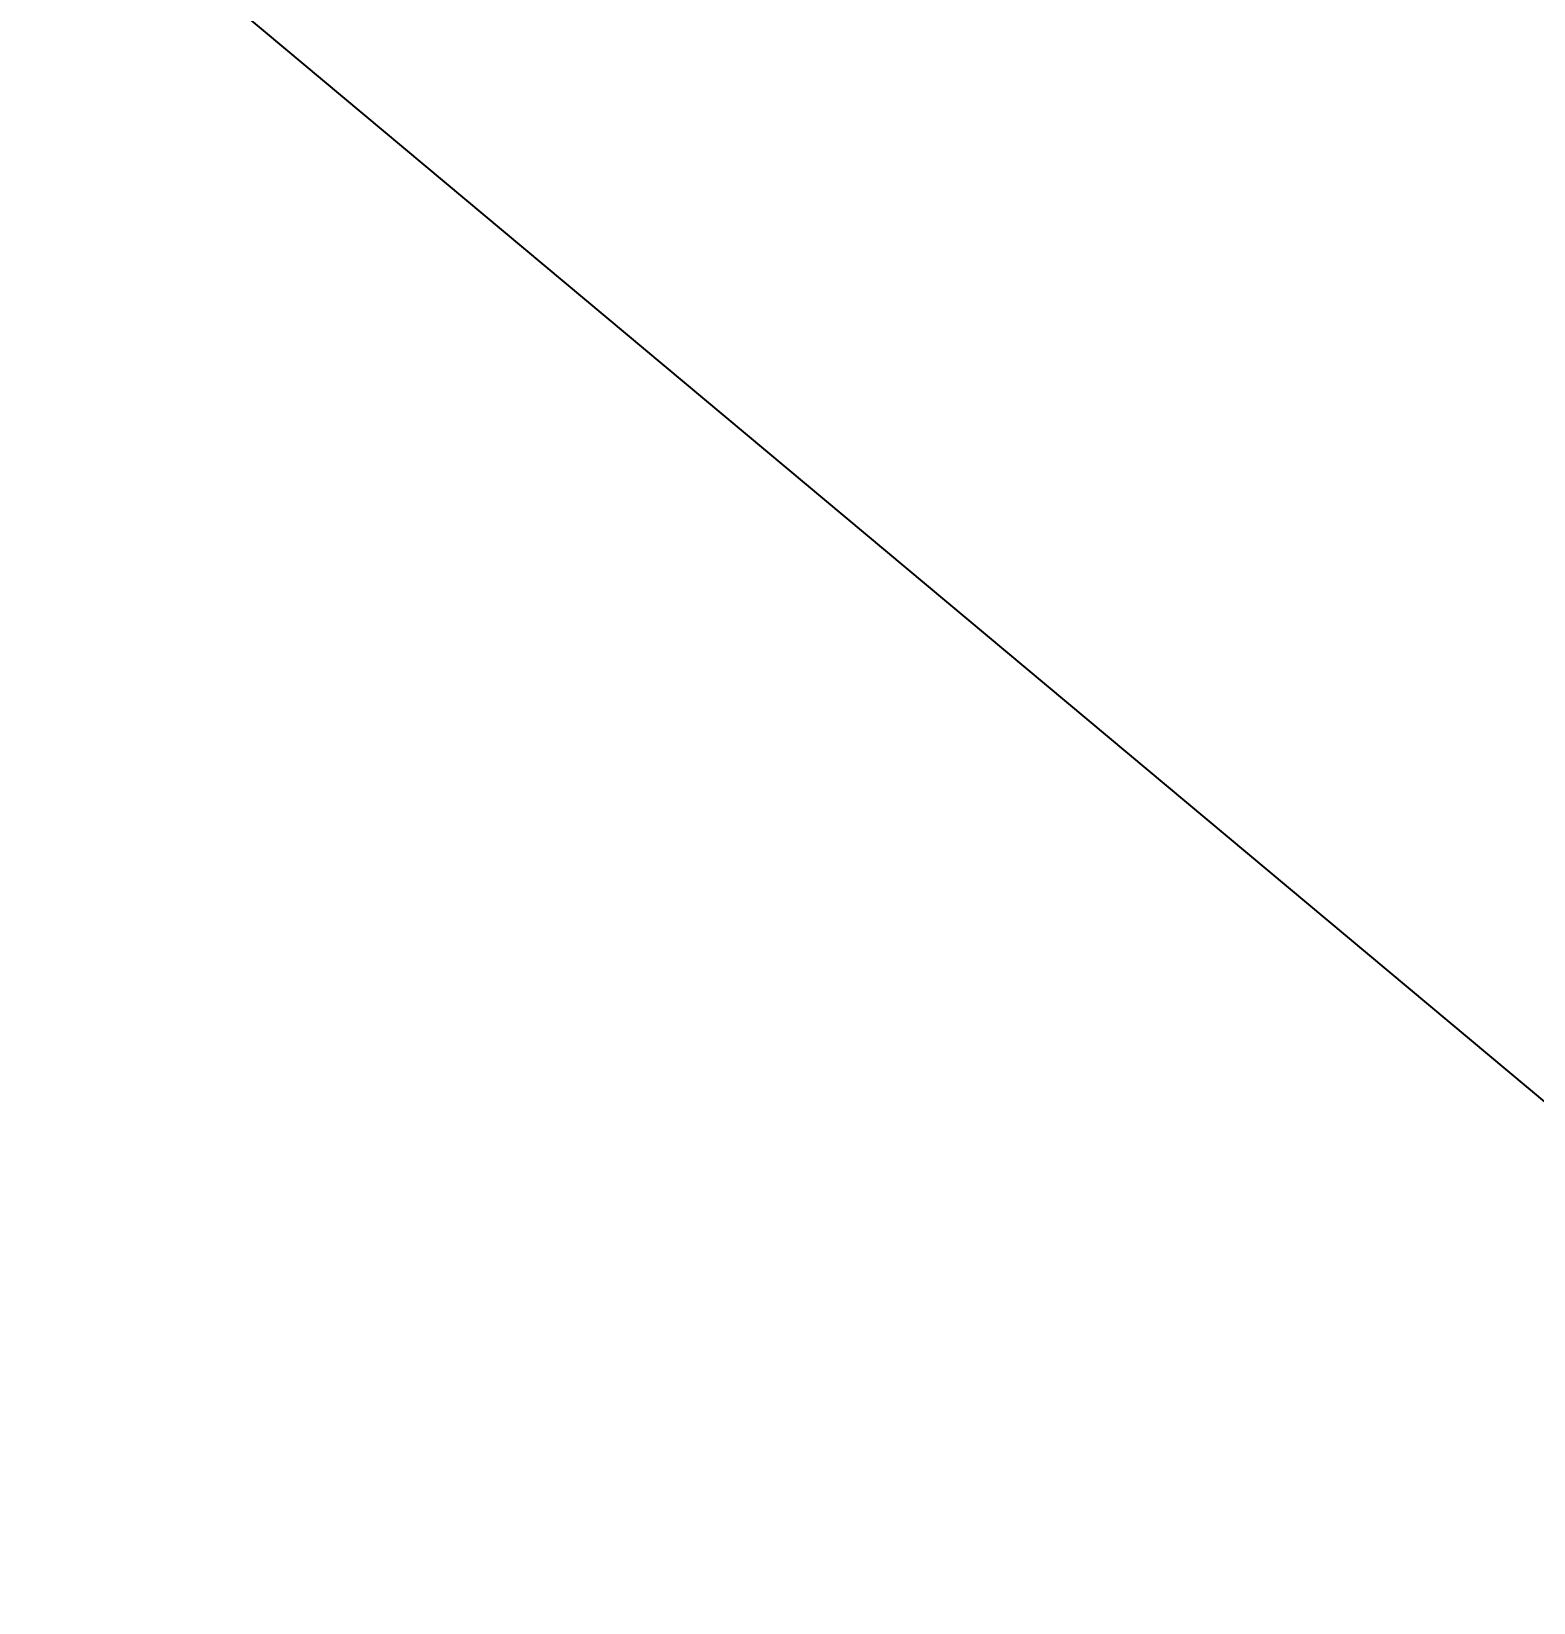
# Model space of a CAD drawing. Extents: x 383425 to 391668, y 6055101 to 6059545.
# Drawn here: x 387767.153 to 387769.041, y 6058123.585 to 6058125.561 of the extents above; entities that cross this region are included whole.
import ezdxf

# ---------------------------------------------------------------- set-up
doc = ezdxf.new("R2010")
doc.units = 0
doc.header["$LTSCALE"] = 5
doc.header["$PDMODE"] = 35
doc.header["$PDSIZE"] = 20
doc.layers.get('Defpoints').update_dxf_attribs({"color": 9})
doc.layers.add('F-AR-T', color=190, linetype='Continuous', lineweight=9)
doc.layers.add('P-PROPOSED', color=10, linetype='Continuous')
doc.layers.add('P-TXT', color=4, linetype='Continuous')
doc.styles.add('80CG', font='ARIALN.TTF', dxfattribs={"height": 10})
doc.dimstyles.new('Compass 5 000', dxfattribs={"dimscale": 5, "dimtxt": 9, "dimasz": 2, "dimexe": 0.2, "dimexo": 0.0625, "dimgap": 0.5, "dimtad": 0, "dimtih": 1, "dimtoh": 1, "dimzin": 0, "dimdsep": 46, "dimtxsty": '80CG', "dimcen": 0.1, "dimse1": 1, "dimse2": 1, "dimclrd": 256, "dimclrt": 256, "dimaunit": 1, "dimadec": 4, "dimazin": 0, "dimtfac": 0.06, "dimtofl": 0, "dimtmove": 0, "dimatfit": 1, "dimfxl": 0.2, "dimtolj": 1, "dimtzin": 0, "dimlwd": -1, "dimarcsym": 0})

# ---------------------------------------------------------------- blocks, each defined once
blk = doc.blocks.new('*D52')
at = {"layer": 'Defpoints', "color": 0, "transparency": 16777216}
for p in [(387802.1569, 6058109.3178), (387807.0472, 6058105.2216), (387774.0579, 6058075.772)]:
    blk.add_point(p, dxfattribs=at)
at = {"layer": 'F-AR-T', "transparency": 16777216}
for p, q in [((387813.4685, 6058112.8875), (387860.1641, 6058168.6348)), ((387860.1641, 6058168.6348), (387870.1641, 6058168.6348)), ((387772.5269, 6058064.0098), (387766.1056, 6058056.3438))]:
    blk.add_line(p, q, dxfattribs=at)
for points in [[(387812.1908, 6058113.9578), (387814.7461, 6058111.8173), (387807.0472, 6058105.2216)], [(387771.2492, 6058065.08), (387773.8046, 6058062.9396), (387778.9482, 6058071.6758)]]:
    blk.add_solid(points, dxfattribs=at)
at = {"layer": 'F-AR-T', "transparency": 16777216, "insert": (387909.9117, 6058168.6348), "char_height": 10, "attachment_point": 5, "style": '80CG'}
blk.add_mtext('\\A1;Weyerhaeuser\\P45.72 A/R \\PDLO 4508', dxfattribs=at)
blk = doc.blocks.new('*D103')
at = {"layer": 'Defpoints', "color": 0, "transparency": 16777216}
for p in [(387755.4693, 6058129.0684), (387772.6917, 6058121.1715), (387769.4838, 6058117.3387)]:
    blk.add_point(p, dxfattribs=at)
at = {"layer": 'P-TXT', "transparency": 16777216}
for p, q in [((387765.0956, 6058140.5697), (387771.5139, 6058148.2381)), ((387749.051, 6058121.3999), (387732.2397, 6058101.314)), ((387732.2397, 6058101.314), (387722.2397, 6058101.314))]:
    blk.add_line(p, q, dxfattribs=at)
for points in [[(387763.8175, 6058141.6394), (387766.3736, 6058139.4999), (387758.6773, 6058132.9012)], [(387747.773, 6058122.4697), (387750.3291, 6058120.3302), (387755.4693, 6058129.0684)]]:
    blk.add_solid(points, dxfattribs=at)
at = {"layer": 'P-TXT', "transparency": 16777216, "insert": (387666.8543, 6058101.314), "char_height": 10, "attachment_point": 5, "style": '80CG'}
blk.add_mtext('\\A1;Nuvista\\P5.00 Water Line R/W\\PLOC 250429', dxfattribs=at)

msp = doc.modelspace()

# ---------------------------------------------------------------- linework, layer by layer
at = {"layer": 'P-PROPOSED'}
msp.add_lwpolyline([(388292.6639, 6057685.694), (388108.1634, 6057840.7159), (388093.5822, 6057850.7131), (387877.136, 6058033.7545), (387659.8479, 6058215.6186), (387538.9095, 6058315.6954), (387446.5499, 6058393.9602), (387342.9525, 6058485.359), (387119.6277, 6058665.0384)], dxfattribs=at)

# ---------------------------------------------------------------- dimensions: what is measured, and where the dimension line sits
at = {"layer": 'F-AR-T'}
dim = msp.add_linear_dim(base=(387807.0472, 6058105.2216), p1=(387774.0579, 6058075.772), p2=(387802.1569, 6058109.3178), angle=50.0494, text='Weyerhaeuser\\P45.72 A/R \\PDLO 4508', dimstyle='Compass 5 000', dxfattribs=at)
dim.commit()
dim.dimension.update_dxf_attribs({"geometry": '*D52', "text_midpoint": (387909.9117, 6058168.6348), "dimtype": 161})
at = {"layer": 'P-TXT', "color": 3}
dim = msp.add_linear_dim(base=(387755.4693, 6058129.0684), p1=(387772.6917, 6058121.1715), p2=(387769.4838, 6058117.3387), angle=230.0716, text='Nuvista\\P5.00 Water Line R/W\\PLOC 250429', dimstyle='Compass 5 000', dxfattribs=at)
dim.commit()
dim.dimension.update_dxf_attribs({"geometry": '*D103', "text_midpoint": (387666.8543, 6058101.314), "dimtype": 161})

doc.saveas('drawing.dxf')
